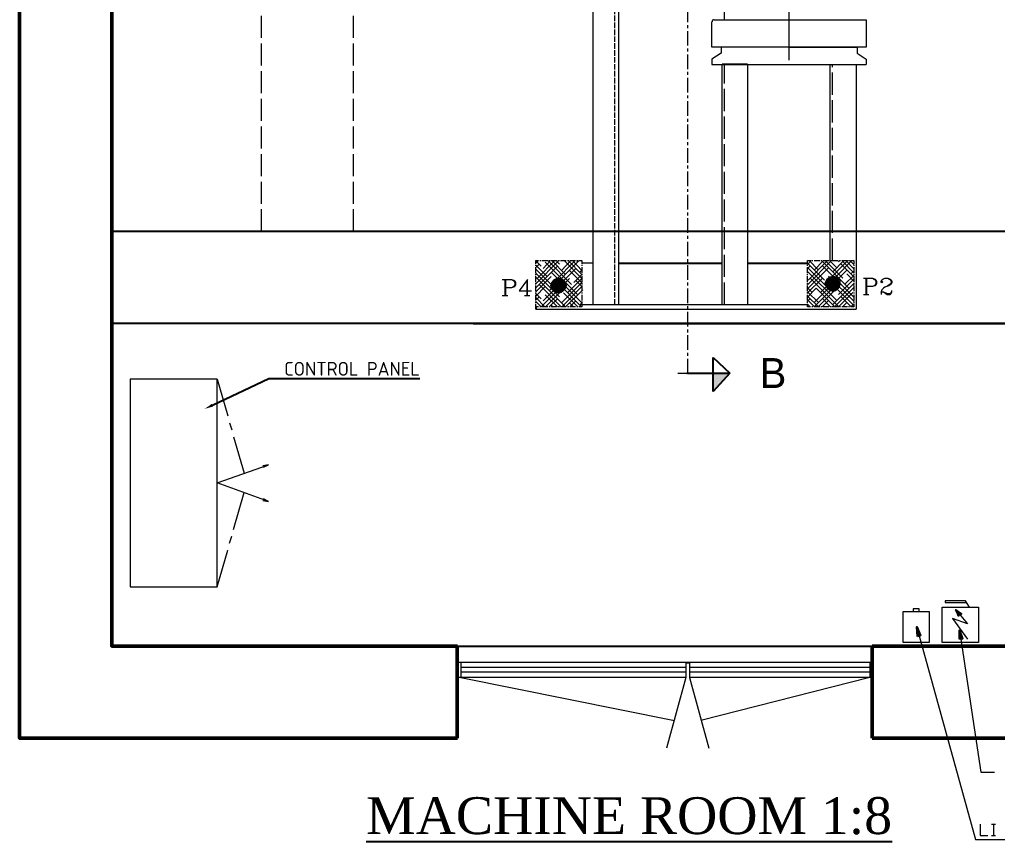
# Model space of a CAD drawing. Header units: millimetres. Extents: x -204 to 3901, y -537 to 3220.
# Drawn here: x 371 to 2493, y -537 to 1247 of the extents above; entities that cross this region are included whole.
import ezdxf
from ezdxf import colors
from ezdxf.entities.mleader import LeaderData, LeaderLine
from ezdxf.math import Vec2, Vec3

# ---------------------------------------------------------------- set-up
doc = ezdxf.new("R2010")
doc.units = ezdxf.units.MM
doc.linetypes.add('ACAD_ISO02W100', pattern=[15, 12, -3])
doc.linetypes.add('CENTER', pattern=[50.8, 31.75, -6.35, 6.35, -6.35])
for name, color, linetype, lineweight in [('Car', 3, 'Continuous', 18), ('CL', 2, 'CENTER', 0), ('DL', 8, 'ACAD_ISO02W100', 0), ('Wall', 1, 'Continuous', 50)]:
    doc.layers.add(name, color=color, linetype=linetype, lineweight=lineweight)
doc.styles.add('nassar2', font='cent.shx', dxfattribs={"height": 60})

msp = doc.modelspace()

# ---------------------------------------------------------------- hatches: boundary and pattern name
at = {"true_color": 0x000007}
h = msp.add_hatch(color=7, dxfattribs=at)
h.paths.add_polyline_path([(1530.987, 658.364), (1530.987, 681.012), (1529.407, 660.471)])
h.paths.add_polyline_path([(1530.987, 681.012), (1529.407, 660.471), (1529.407, 678.905)])
h = msp.add_hatch(color=7, dxfattribs=at)
h.paths.add_polyline_path([(1533.621, 656.784), (1533.621, 682.592), (1530.987, 658.364)])
h.paths.add_polyline_path([(1533.621, 682.592), (1530.987, 658.364), (1530.987, 681.012)])
h = msp.add_hatch(color=7, dxfattribs=at)
h.paths.add_polyline_path([(1536.254, 655.731), (1536.254, 684.172), (1533.621, 656.784)])
h.paths.add_polyline_path([(1536.254, 684.172), (1533.621, 656.784), (1533.621, 682.592)])
h = msp.add_hatch(color=7, dxfattribs=at)
h.paths.add_polyline_path([(1538.887, 655.204), (1538.887, 684.699), (1536.254, 655.731)])
h.paths.add_polyline_path([(1538.887, 684.699), (1536.254, 655.731), (1536.254, 684.172)])
h = msp.add_hatch(color=7, dxfattribs=at)
h.paths.add_polyline_path([(1541.521, 654.677), (1541.521, 684.699), (1538.887, 655.204)])
h.paths.add_polyline_path([(1541.521, 684.699), (1538.887, 655.204), (1538.887, 684.699)])
h = msp.add_hatch(color=7, dxfattribs=at)
h.paths.add_polyline_path([(1544.681, 655.204), (1544.681, 684.172), (1541.521, 654.677)])
h.paths.add_polyline_path([(1544.681, 684.172), (1541.521, 654.677), (1541.521, 684.699)])
h = msp.add_hatch(color=7, dxfattribs=at)
h.paths.add_polyline_path([(1547.314, 656.257), (1547.314, 683.118), (1544.681, 655.204)])
h.paths.add_polyline_path([(1547.314, 683.118), (1544.681, 655.204), (1544.681, 684.172)])
h = msp.add_hatch(color=7, dxfattribs=at)
h.paths.add_polyline_path([(1549.948, 657.837), (1549.948, 682.065), (1547.314, 656.257)])
h.paths.add_polyline_path([(1549.948, 682.065), (1547.314, 656.257), (1547.314, 683.118)])
h = msp.add_hatch(color=7, dxfattribs=at)
h.paths.add_polyline_path([(1551.528, 659.417), (1551.528, 680.485), (1549.948, 657.837)])
h.paths.add_polyline_path([(1551.528, 680.485), (1549.948, 657.837), (1549.948, 682.065)])
h = msp.add_hatch(color=7, dxfattribs=at)
h.paths.add_polyline_path([(1553.635, 661.524), (1553.635, 677.852), (1551.528, 659.417)])
h.paths.add_polyline_path([(1553.635, 677.852), (1551.528, 659.417), (1551.528, 680.485)])
h = msp.add_hatch(color=7, dxfattribs=at)
h.paths.add_polyline_path([(2122.985, 666.791), (2122.985, 680.485), (2121.932, 669.425)])
h.paths.add_polyline_path([(2122.985, 680.485), (2121.932, 669.425), (2121.932, 677.852)])
h = msp.add_hatch(color=7, dxfattribs=at)
h.paths.add_polyline_path([(2124.565, 664.684), (2124.565, 683.118), (2122.985, 666.791)])
h.paths.add_polyline_path([(2124.565, 683.118), (2122.985, 666.791), (2122.985, 680.485)])
h = msp.add_hatch(color=7, dxfattribs=at)
h.paths.add_polyline_path([(2126.672, 662.578), (2126.672, 685.225), (2124.565, 664.684)])
h.paths.add_polyline_path([(2126.672, 685.225), (2124.565, 664.684), (2124.565, 683.118)])
h = msp.add_hatch(color=7, dxfattribs=at)
h.paths.add_polyline_path([(2128.252, 660.998), (2128.252, 686.805), (2126.672, 662.578)])
h.paths.add_polyline_path([(2128.252, 686.805), (2126.672, 662.578), (2126.672, 685.225)])
h = msp.add_hatch(color=7, dxfattribs=at)
h.paths.add_polyline_path([(2131.412, 659.417), (2131.412, 687.859), (2128.252, 660.998)])
h.paths.add_polyline_path([(2131.412, 687.859), (2128.252, 660.998), (2128.252, 686.805)])
h = msp.add_hatch(color=7, dxfattribs=at)
h.paths.add_polyline_path([(2134.046, 658.891), (2134.046, 688.385), (2131.412, 659.417)])
h.paths.add_polyline_path([(2134.046, 688.385), (2131.412, 659.417), (2131.412, 687.859)])
h = msp.add_hatch(color=7, dxfattribs=at)
h.paths.add_polyline_path([(2136.679, 658.891), (2136.679, 688.912), (2134.046, 658.891)])
h.paths.add_polyline_path([(2136.679, 688.912), (2134.046, 658.891), (2134.046, 688.385)])
h = msp.add_hatch(color=7, dxfattribs=at)
h.paths.add_polyline_path([(2139.839, 658.891), (2139.839, 688.385), (2136.679, 658.891)])
h.paths.add_polyline_path([(2139.839, 688.385), (2136.679, 658.891), (2136.679, 688.912)])
h = msp.add_hatch(color=7, dxfattribs=at)
h.paths.add_polyline_path([(2142.473, 659.944), (2142.473, 687.332), (2139.839, 658.891)])
h.paths.add_polyline_path([(2142.473, 687.332), (2139.839, 658.891), (2139.839, 688.385)])
h = msp.add_hatch(color=7, dxfattribs=at)
h.paths.add_polyline_path([(2144.58, 661.524), (2144.58, 686.279), (2142.473, 659.944)])
h.paths.add_polyline_path([(2144.58, 686.279), (2142.473, 659.944), (2142.473, 687.332)])
h = msp.add_hatch(color=7, dxfattribs=at)
h.paths.add_polyline_path([(2147.213, 663.631), (2147.213, 684.172), (2144.58, 661.524)])
h.paths.add_polyline_path([(2147.213, 684.172), (2144.58, 661.524), (2144.58, 686.279)])
h = msp.add_hatch(color=7, dxfattribs=at)
h.paths.add_polyline_path([(2148.793, 665.738), (2148.793, 681.538), (2147.213, 663.631)])
h.paths.add_polyline_path([(2148.793, 681.538), (2147.213, 663.631), (2147.213, 684.172)])
h = msp.add_hatch(color=7, dxfattribs=at)
h.paths.add_polyline_path([(2149.847, 668.371), (2149.847, 679.432), (2148.793, 665.738)])
h.paths.add_polyline_path([(2149.847, 679.432), (2148.793, 665.738), (2148.793, 681.538)])
h = msp.add_hatch(color=7, dxfattribs=at)
h.paths.add_polyline_path([(2150.9, 671.005), (2150.9, 676.798), (2149.847, 668.371)])
h.paths.add_polyline_path([(2150.9, 676.798), (2149.847, 668.371), (2149.847, 679.432)])
h = msp.add_hatch(color=7, dxfattribs=at)
h.paths.add_polyline_path([(1527.827, 662.578), (1527.827, 676.798), (1526.247, 665.738)])
h.paths.add_polyline_path([(1527.827, 676.798), (1526.247, 665.738), (1526.247, 674.165)])
h = msp.add_hatch(color=7, dxfattribs=at)
h.paths.add_polyline_path([(1526.247, 665.738), (1526.247, 674.165), (1526.247, 668.371)])
h.paths.add_polyline_path([(1526.247, 674.165), (1526.247, 668.371), (1526.247, 671.005)])
h = msp.add_hatch(color=7, dxfattribs=at)
h.paths.add_polyline_path([(1529.407, 660.471), (1529.407, 678.905), (1527.827, 662.578)])
h.paths.add_polyline_path([(1529.407, 678.905), (1527.827, 662.578), (1527.827, 676.798)])
h = msp.add_hatch(color=7, dxfattribs=at)
h.paths.add_polyline_path([(1554.688, 664.158), (1554.688, 675.218), (1553.635, 661.524)])
h.paths.add_polyline_path([(1554.688, 675.218), (1553.635, 661.524), (1553.635, 677.852)])
h = msp.add_hatch(color=7, dxfattribs=at)
h.paths.add_polyline_path([(1555.741, 666.791), (1555.741, 672.585), (1554.688, 664.158)])
h.paths.add_polyline_path([(1555.741, 672.585), (1554.688, 664.158), (1554.688, 675.218)])
for points in [[(1556.268, 669.951), (1555.741, 666.791), (1555.741, 672.585)], [(2150.9, 673.638), (2150.9, 671.005), (2150.9, 676.798)], [(2407.138, -42.757), (2410.298, -42.757), (2410.825, -42.757)], [(2410.298, -42.757), (2415.565, -42.757), (2410.825, -42.757)], [(2320.235, -91.739), (2318.128, -71.198), (2326.555, -89.632)], [(2410.825, -98.059), (2410.825, -78.045), (2417.672, -97.006)]]:
    msp.add_hatch(color=7, dxfattribs=at).paths.add_polyline_path(points)
h = msp.add_hatch(color=7, dxfattribs=at)
h.paths.add_polyline_path([(2121.932, 669.425), (2121.932, 677.852), (2120.879, 672.058)])
h.paths.add_polyline_path([(2121.932, 677.852), (2120.879, 672.058), (2120.879, 675.218)])
h = msp.add_hatch(color=7, dxfattribs=at)
h.paths.add_polyline_path([(2415.565, -42.757), (2403.451, -34.33), (2410.298, -42.757)])
h.paths.add_polyline_path([(2403.451, -34.33), (2410.298, -42.757), (2407.138, -42.757)])
h = msp.add_hatch(color=7, dxfattribs=at)
h.paths.add_polyline_path([(2407.138, -42.757), (2410.825, -42.757)])
h.paths.add_polyline_path([(2407.138, -42.757), (2410.825, -42.757), (2409.245, -47.497)])
at = {"layer": 'Car', "lineweight": 25, "ltscale": 4, "transparency": 16777216}
h = msp.add_hatch(color=256, dxfattribs=at)
h.dxf.hatch_style = 1
h.paths.add_polyline_path([(1876.348, 479.212), (1876.457, 439.824), (1912.879, 479.313)])

# ---------------------------------------------------------------- linework, layer by layer
for p, q in [((1950.885, 1149.162), (1896.109, 1149.162)), ((1671.086, 718.407), (1896.109, 718.118)), ((1950.885, 718.047), (2081.377, 717.88)), ((1491.485, 623.603), (1491.485, 618.336)), ((1321.268, -112.985), (2221.379, -112.985)), ((1817.409, -148.131), (1825.309, -148.131))]:
    msp.add_line(p, q)
at = {"color": 7, "linetype": 'Continuous', "lineweight": 20}
for points in [[(1615.977, 628.343), (1616.152, 2545.676)], [(1671.563, 2545.676), (1670.793, 628.343)], [(1896.109, 628.343), (1896.109, 1149.162)], [(1950.885, 1149.162), (1950.885, 628.343)], [(2130.359, 723.674), (2130.359, 1149.162)], [(2186.754, 1149.162), (2186.754, 618.336), (2186.754, 618.336)], [(1616.311, 718.407), (1591.556, 718.407)], [(1439.974, 682.496), (1440.106, 682.627)], [(1424.173, 666.695), (1425.753, 668.275)]]:
    msp.add_lwpolyline(points, dxfattribs=at)
at = {"color": 7, "linetype": 'Continuous', "lineweight": 20, "true_color": 0x000007}
for points in [[(1901.416, 1246.599), (1901.416, 1347.724), (1901.416, 1347.724)], [(2040.988, 1272.407), (2040.988, 1210.258), (2040.988, 1210.258)], [(1873.501, 1187.083), (1873.501, 1241.859), (1873.501, 1241.859)], [(1878.768, 1246.599), (1881.401, 1246.599), (1881.401, 1246.599)], [(1881.401, 1246.599), (2201.102, 1246.599), (2201.102, 1246.599)], [(2201.102, 1246.599), (2208.475, 1246.599), (2208.475, 1246.599)], [(2208.475, 1246.599), (2208.475, 1187.083), (2208.475, 1187.083)], [(2040.988, 1228.144), (2040.988, 1158.621), (2040.988, 1158.621)], [(2040.988, 1197.617), (2040.988, 1184.977), (2040.988, 1184.977)], [(2208.475, 1187.083), (1873.501, 1187.083), (1873.501, 1187.083)], [(1894.042, 1173.916), (1873.501, 1160.749), (1873.501, 1160.749)], [(1894.042, 1187.083), (1894.042, 1173.916), (1894.042, 1173.916)], [(2040.988, 1187.083), (1894.042, 1187.083), (1894.042, 1187.083)], [(2040.988, 1187.083), (2188.988, 1187.083), (2188.988, 1187.083)], [(2188.988, 1187.083), (2188.988, 1173.916), (2208.475, 1160.749)], [(1873.501, 1160.749), (1873.501, 1149.162), (1873.501, 1149.162)], [(1873.501, 1149.162), (2208.475, 1149.162), (2208.475, 1149.162)], [(2208.475, 1160.749), (2208.475, 1149.162), (2208.475, 1149.162)], [(1541.521, 723.674), (1491.485, 673.638), (1491.485, 673.638)], [(1497.279, 723.674), (1491.485, 717.88), (1491.485, 717.88)], [(1491.485, 716.827), (1491.485, 723.674), (1491.485, 723.674)], [(1491.485, 723.674), (1497.806, 723.674), (1497.806, 723.674)], [(1491.485, 723.147), (1503.073, 711.56), (1503.073, 711.56)], [(1532.567, 723.674), (1494.646, 685.225), (1494.646, 685.225)], [(1500.439, 723.674), (1503.073, 723.674), (1503.073, 723.674)], [(1505.179, 723.674), (1517.82, 723.674), (1517.82, 723.674)], [(1523.613, 723.674), (1507.813, 706.819), (1507.813, 706.819)], [(1517.82, 723.674), (1569.435, 672.058), (1569.435, 672.058)], [(1520.453, 723.674), (1522.56, 723.674), (1522.56, 723.674)], [(1585.763, 723.674), (1520.98, 658.364), (1520.98, 658.364)], [(1525.194, 723.674), (1537.834, 723.674), (1537.834, 723.674)], [(1526.247, 723.674), (1556.268, 693.652), (1556.268, 693.652)], [(1576.809, 723.674), (1534.147, 680.485), (1534.147, 680.485)], [(1535.727, 723.674), (1543.101, 716.3), (1543.101, 716.3)], [(1540.467, 723.674), (1543.101, 723.674), (1543.101, 723.674)], [(1545.208, 723.674), (1557.848, 723.674), (1557.848, 723.674)], [(1567.855, 723.674), (1547.314, 702.606), (1547.314, 702.606)], [(1553.108, 723.674), (1591.556, 685.225), (1591.556, 685.225)], [(1560.482, 723.674), (1563.115, 723.674), (1563.115, 723.674)], [(1562.062, 723.674), (1591.556, 693.652), (1591.556, 693.652)], [(1565.222, 723.674), (1577.862, 723.674), (1577.862, 723.674)], [(1571.015, 723.674), (1591.556, 702.606), (1591.556, 702.606)], [(1579.969, 723.674), (1582.603, 720.513), (1582.603, 720.513)], [(1580.496, 723.674), (1582.603, 723.674), (1582.603, 723.674)], [(1585.236, 723.674), (1591.556, 723.674), (1591.556, 723.674)], [(1591.556, 723.674), (1591.556, 716.827), (1591.556, 716.827)], [(2133.519, 723.674), (2081.377, 671.005), (2081.377, 671.005)], [(2089.277, 723.674), (2081.377, 715.246), (2081.377, 715.246)], [(2081.377, 723.674), (2087.697, 723.674), (2087.697, 723.674)], [(2081.377, 716.827), (2081.377, 723.674), (2081.377, 723.674)], [(2124.565, 723.674), (2082.43, 681.538), (2082.43, 681.538)], [(2084.537, 723.674), (2105.078, 703.133), (2105.078, 703.133)], [(2090.331, 723.674), (2092.964, 723.674), (2092.964, 723.674)], [(2116.138, 723.674), (2095.598, 703.133), (2095.598, 703.133)], [(2095.598, 723.674), (2107.711, 723.674), (2107.711, 723.674)], [(2177.761, 723.674), (2109.291, 654.677), (2109.291, 654.677)], [(2110.345, 723.674), (2112.452, 723.674), (2112.452, 723.674)], [(2111.398, 723.674), (2170.914, 663.631), (2170.914, 663.631)], [(2115.085, 723.674), (2127.726, 723.674), (2127.726, 723.674)], [(2119.825, 723.674), (2157.747, 685.752), (2157.747, 685.752)], [(2168.807, 723.674), (2122.459, 676.798), (2122.459, 676.798)], [(2128.779, 723.674), (2144.58, 707.873), (2144.58, 707.873)], [(2130.359, 723.674), (2132.992, 723.674), (2132.992, 723.674)], [(2135.099, 723.674), (2147.74, 723.674), (2147.74, 723.674)], [(2160.38, 723.674), (2135.626, 698.919), (2135.626, 698.919)], [(2151.427, 723.674), (2148.793, 721.04), (2148.793, 721.04)], [(2150.373, 723.674), (2153.007, 723.674), (2153.007, 723.674)], [(2155.64, 723.674), (2181.448, 697.339), (2181.448, 697.339)], [(2155.64, 723.674), (2167.754, 723.674), (2167.754, 723.674)], [(2164.067, 723.674), (2181.448, 705.766), (2181.448, 705.766)], [(2170.387, 723.674), (2172.494, 723.674), (2172.494, 723.674)], [(2173.021, 723.674), (2181.448, 715.246), (2181.448, 715.246)], [(2175.128, 723.674), (2181.448, 723.674), (2181.448, 723.674)], [(2181.448, 723.674), (2181.448, 716.827), (2181.448, 716.827)], [(1498.859, 716.3), (1491.485, 708.926), (1491.485, 708.926)], [(1491.485, 712.086), (1491.485, 714.72), (1491.485, 714.72)], [(1491.485, 714.193), (1516.24, 689.439), (1516.24, 689.439)], [(1538.361, 711.56), (1491.485, 664.684), (1491.485, 664.684)], [(1491.485, 697.339), (1491.485, 709.453), (1491.485, 709.453)], [(1491.485, 705.239), (1529.407, 667.318), (1529.407, 667.318)], [(1578.389, 706.819), (1507.813, 636.243), (1507.813, 636.243)], [(1512.026, 720.513), (1582.603, 649.41), (1582.603, 649.41)], [(1564.695, 702.606), (1591.556, 675.745), (1591.556, 675.745)], [(1591.556, 703.133), (1587.343, 698.392), (1587.343, 698.392)], [(1591.556, 714.72), (1591.556, 712.086), (1591.556, 712.086)], [(1591.556, 709.453), (1591.556, 697.339), (1591.556, 697.339)], [(2081.377, 717.88), (2118.245, 681.538), (2118.245, 681.538)], [(2081.377, 712.086), (2081.377, 714.72), (2081.377, 714.72)], [(2087.171, 712.086), (2081.377, 706.819), (2081.377, 706.819)], [(2081.377, 697.339), (2081.377, 709.453), (2081.377, 709.453)], [(2081.377, 708.926), (2131.412, 658.891), (2131.412, 658.891)], [(2126.672, 707.873), (2081.377, 662.578), (2081.377, 662.578)], [(2166.701, 703.133), (2095.598, 632.556), (2095.598, 632.556)], [(2113.505, 712.086), (2181.448, 644.144), (2181.448, 644.144)], [(2153.533, 716.827), (2181.448, 688.385), (2181.448, 688.385)], [(2181.448, 700.499), (2175.128, 694.706), (2175.128, 694.706)], [(2181.448, 714.72), (2181.448, 712.086), (2181.448, 712.086)], [(2181.448, 709.453), (2181.448, 697.339), (2181.448, 697.339)], [(1418.906, 683.022), (1438.92, 683.022), (1443.661, 681.442), (1445.767, 679.862), (1447.348, 676.175), (1447.348, 671.435), (1445.767, 667.748), (1443.661, 666.168), (1438.92, 664.588), (1425.753, 664.588)], [(1424.173, 683.022), (1424.173, 647.734), (1424.173, 647.734)], [(1425.753, 683.022), (1425.753, 647.734), (1425.753, 647.734)], [(1438.92, 683.022), (1442.081, 681.442), (1443.661, 679.862), (1445.767, 676.175), (1445.767, 671.435), (1443.661, 667.748), (1442.081, 666.168), (1438.92, 664.588)], [(1473.682, 647.734), (1473.682, 683.022), (1455.775, 658.268), (1482.109, 658.268)], [(1472.102, 679.862), (1472.102, 647.734), (1472.102, 647.734)], [(1491.485, 696.286), (1543.101, 645.197), (1543.101, 645.197)], [(1491.485, 692.072), (1491.485, 694.706), (1491.485, 694.706)], [(1491.485, 676.798), (1491.485, 689.965), (1491.485, 689.965)], [(1525.194, 689.439), (1491.485, 655.731), (1491.485, 655.731)], [(1491.485, 687.859), (1555.741, 623.603), (1555.741, 623.603)], [(1564.695, 685.225), (1503.599, 623.603), (1503.599, 623.603)], [(1525.194, 698.392), (1591.556, 632.03), (1591.556, 632.03)], [(1540.994, 669.951), (1540.994, 687.859), (1540.994, 687.859)], [(1591.556, 685.225), (1560.482, 654.151), (1560.482, 654.151)], [(1591.556, 693.652), (1574.176, 676.272), (1574.176, 676.272)], [(1578.389, 680.485), (1591.556, 667.318), (1591.556, 667.318)], [(1591.556, 694.706), (1591.556, 692.072), (1591.556, 692.072)], [(1591.556, 689.965), (1591.556, 676.798), (1591.556, 676.798)], [(2081.377, 699.973), (2144.58, 637.297), (2144.58, 637.297)], [(2081.377, 692.072), (2081.377, 694.706), (2081.377, 694.706)], [(2081.377, 676.798), (2081.377, 689.965), (2081.377, 689.965)], [(2113.505, 685.752), (2081.377, 653.624), (2081.377, 653.624)], [(2087.171, 685.752), (2149.32, 623.603), (2149.32, 623.603)], [(2153.533, 681.538), (2095.598, 623.603), (2095.598, 623.603)], [(2126.672, 689.965), (2181.448, 635.716), (2181.448, 635.716)], [(2147.213, 671.531), (2147.213, 684.699), (2134.046, 684.699)], [(2136.153, 655.731), (2136.153, 673.638), (2136.153, 691.545)], [(2181.448, 683.118), (2148.793, 650.464), (2148.793, 650.464)], [(2181.448, 691.545), (2161.96, 672.585), (2161.96, 672.585)], [(2166.701, 694.706), (2181.448, 679.432), (2181.448, 679.432)], [(2181.448, 694.706), (2181.448, 692.072), (2181.448, 692.072)], [(2181.448, 689.965), (2181.448, 676.798), (2181.448, 676.798)], [(2202.486, 685.777), (2222.5, 685.777), (2227.767, 683.671), (2229.347, 682.09), (2230.927, 678.93), (2230.927, 674.19), (2229.347, 670.503), (2227.767, 668.923), (2222.5, 667.343), (2209.333, 667.343)], [(2207.753, 685.777), (2207.753, 650.489), (2207.753, 650.489)], [(2209.333, 685.777), (2209.333, 650.489), (2209.333, 650.489)], [(2222.5, 685.777), (2225.66, 683.671), (2227.767, 682.09), (2229.347, 678.93), (2229.347, 674.19), (2227.767, 670.503), (2225.66, 668.923), (2222.5, 667.343)], [(2242.514, 678.93), (2244.621, 677.35), (2242.514, 675.77), (2240.934, 677.35), (2240.934, 678.93), (2242.514, 682.09), (2244.621, 683.671), (2249.361, 685.777), (2255.681, 685.777), (2260.948, 683.671), (2262.528, 682.09), (2264.108, 678.93), (2264.108, 675.77), (2262.528, 672.61), (2257.788, 668.923), (2249.361, 665.763), (2246.201, 664.183), (2242.514, 660.496), (2240.934, 655.756), (2240.934, 650.489)], [(2255.681, 685.777), (2259.368, 683.671), (2260.948, 682.09), (2262.528, 678.93), (2262.528, 675.77), (2260.948, 672.61), (2255.681, 668.923), (2249.361, 665.763)], [(1491.485, 672.058), (1491.485, 674.691), (1491.485, 674.691)], [(1491.485, 657.311), (1491.485, 669.425), (1491.485, 669.425)], [(1512.026, 667.318), (1491.485, 646.777), (1491.485, 646.777)], [(1498.859, 672.058), (1546.788, 623.603), (1546.788, 623.603)], [(1551.528, 662.578), (1512.553, 623.603), (1512.553, 623.603)], [(1523.087, 669.951), (1540.994, 669.951), (1540.994, 651.517)], [(1538.361, 676.272), (1591.03, 623.603), (1591.03, 623.603)], [(1540.994, 669.951), (1558.902, 669.951), (1558.902, 669.951)], [(1591.556, 676.272), (1547.314, 632.03), (1547.314, 632.03)], [(1591.556, 667.318), (1547.841, 623.603), (1547.841, 623.603)], [(1591.556, 658.364), (1556.268, 623.603), (1556.268, 623.603)], [(1591.556, 674.691), (1591.556, 672.058), (1591.556, 672.058)], [(1591.556, 669.425), (1591.556, 657.311), (1591.556, 657.311)], [(1591.556, 658.364), (1593.663, 660.471), (1593.663, 660.471)], [(2081.377, 672.058), (2081.377, 674.691), (2081.377, 674.691)], [(2081.377, 657.311), (2081.377, 669.425), (2081.377, 669.425)], [(2081.377, 664.684), (2091.384, 654.677), (2091.384, 654.677)], [(2100.338, 663.631), (2081.377, 644.67), (2081.377, 644.67)], [(2100.338, 663.631), (2140.366, 623.603), (2140.366, 623.603)], [(2139.839, 658.891), (2104.025, 623.603), (2104.025, 623.603)], [(2136.153, 673.638), (2118.245, 673.638), (2118.245, 673.638)], [(2181.448, 674.165), (2135.626, 627.816), (2135.626, 627.816)], [(2136.153, 673.638), (2154.06, 673.638), (2154.06, 673.638)], [(2139.839, 667.845), (2181.448, 626.236), (2181.448, 626.236)], [(2181.448, 665.211), (2139.839, 623.603), (2139.839, 623.603)], [(2179.868, 672.585), (2181.448, 671.005), (2181.448, 671.005)], [(2181.448, 674.691), (2181.448, 672.058), (2181.448, 672.058)], [(2181.448, 669.425), (2181.448, 657.311), (2181.448, 657.311)], [(2246.201, 655.756), (2254.101, 650.489), (2260.948, 650.489), (2262.528, 652.069), (2264.108, 655.756), (2264.108, 658.916)], [(1418.906, 647.734), (1431.02, 647.734), (1431.02, 647.734)], [(1467.362, 647.734), (1478.949, 647.734), (1478.949, 647.734)], [(1491.485, 652.044), (1491.485, 654.677), (1491.485, 654.677)], [(1491.485, 652.571), (1503.073, 640.983), (1503.073, 640.983)], [(1491.485, 637.297), (1491.485, 649.41), (1491.485, 649.41)], [(1498.859, 645.197), (1491.485, 638.35), (1491.485, 638.35)], [(1491.485, 643.617), (1511.5, 623.603), (1511.5, 623.603)], [(1512.026, 649.41), (1538.361, 623.603), (1538.361, 623.603)], [(1538.361, 640.983), (1520.98, 623.603), (1520.98, 623.603)], [(1551.528, 654.151), (1582.603, 623.603), (1582.603, 623.603)], [(1591.556, 654.677), (1591.556, 652.044), (1591.556, 652.044)], [(1591.556, 649.41), (1591.556, 637.297), (1591.556, 637.297)], [(2081.377, 655.731), (2105.078, 632.556), (2105.078, 632.556)], [(2081.377, 652.044), (2081.377, 654.677), (2081.377, 654.677)], [(2081.377, 637.297), (2081.377, 649.41), (2081.377, 649.41)], [(2081.377, 646.777), (2105.078, 623.603), (2105.078, 623.603)], [(2087.171, 641.51), (2081.377, 635.716), (2081.377, 635.716)], [(2081.377, 638.35), (2096.651, 623.603), (2096.651, 623.603)], [(2126.672, 637.297), (2112.978, 623.603), (2112.978, 623.603)], [(2113.505, 641.51), (2131.412, 623.603), (2131.412, 623.603)], [(2179.868, 654.677), (2148.266, 623.603), (2148.266, 623.603)], [(2153.533, 645.724), (2176.181, 623.603), (2176.181, 623.603)], [(2181.448, 654.677), (2181.448, 652.044), (2181.448, 652.044)], [(2181.448, 649.41), (2181.448, 637.297), (2181.448, 637.297)], [(2202.486, 650.489), (2214.6, 650.489), (2214.6, 650.489)], [(2240.934, 653.649), (2242.514, 655.756), (2246.201, 655.756), (2254.101, 652.069), (2259.368, 652.069), (2262.528, 653.649), (2264.108, 655.756)], [(1491.485, 634.663), (1503.073, 623.603), (1503.073, 623.603)], [(1491.485, 632.03), (1491.485, 634.663), (1491.485, 634.663)], [(1491.485, 623.603), (1491.485, 629.923), (1491.485, 629.923)], [(1491.485, 625.709), (1494.119, 623.603), (1494.119, 623.603)], [(1497.806, 623.603), (1491.485, 623.603), (1491.485, 623.603)], [(1491.485, 618.336), (2186.715, 618.336), (2186.715, 618.336)], [(1503.073, 623.603), (1500.439, 623.603), (1500.439, 623.603)], [(1517.82, 623.603), (1505.179, 623.603), (1505.179, 623.603)], [(1522.56, 623.603), (1520.453, 623.603), (1520.453, 623.603)], [(1525.194, 627.289), (1529.407, 623.603), (1529.407, 623.603)], [(1537.834, 623.603), (1525.194, 623.603), (1525.194, 623.603)], [(1543.101, 623.603), (1540.467, 623.603), (1540.467, 623.603)], [(1557.848, 623.603), (1545.208, 623.603), (1545.208, 623.603)], [(1563.115, 623.603), (1560.482, 623.603), (1560.482, 623.603)], [(1564.695, 632.03), (1573.649, 623.603), (1573.649, 623.603)], [(1578.389, 636.243), (1565.222, 623.603), (1565.222, 623.603)], [(1577.862, 623.603), (1565.222, 623.603), (1565.222, 623.603)], [(1582.603, 623.603), (1580.496, 623.603), (1580.496, 623.603)], [(1591.556, 623.603), (1585.236, 623.603), (1585.236, 623.603)], [(1591.556, 632.03), (1587.343, 627.289), (1587.343, 627.289)], [(1591.556, 634.663), (1591.556, 632.03), (1591.556, 632.03)], [(1591.556, 629.923), (1591.556, 623.603), (1591.556, 623.603)], [(1591.556, 628.343), (2081.377, 628.343), (2081.377, 628.343)], [(2081.377, 632.03), (2081.377, 634.663), (2081.377, 634.663)], [(2081.377, 623.603), (2081.377, 629.923), (2081.377, 629.923)], [(2081.377, 629.396), (2087.171, 623.603), (2087.171, 623.603)], [(2087.697, 623.603), (2081.377, 623.603), (2081.377, 623.603)], [(2092.964, 623.603), (2090.331, 623.603), (2090.331, 623.603)], [(2107.711, 623.603), (2095.598, 623.603), (2095.598, 623.603)], [(2112.452, 623.603), (2110.345, 623.603), (2110.345, 623.603)], [(2127.726, 623.603), (2115.085, 623.603), (2115.085, 623.603)], [(2132.992, 623.603), (2130.359, 623.603), (2130.359, 623.603)], [(2147.74, 623.603), (2135.099, 623.603), (2135.099, 623.603)], [(2153.007, 623.603), (2150.373, 623.603), (2150.373, 623.603)], [(2167.754, 623.603), (2155.64, 623.603), (2155.64, 623.603)], [(2166.701, 632.556), (2157.22, 623.603), (2157.22, 623.603)], [(2172.494, 623.603), (2170.387, 623.603), (2170.387, 623.603)], [(2181.448, 629.923), (2175.128, 623.603), (2175.128, 623.603)], [(2181.448, 623.603), (2175.128, 623.603), (2175.128, 623.603)], [(2181.448, 634.663), (2181.448, 632.03), (2181.448, 632.03)], [(2181.448, 629.923), (2181.448, 623.603), (2181.448, 623.603)], [(800.341, 466.181), (823.179, 386.685), (823.179, 386.685)], [(827.132, 371.752), (831.963, 356.819), (831.963, 356.819)], [(835.916, 341.447), (858.755, 262.39), (858.755, 262.39)], [(911.459, 200.901), (800.341, 241.308), (911.459, 280.836)], [(900.479, 275.127), (911.459, 280.836), (899.162, 278.64)], [(835.916, 140.291), (858.755, 220.226), (858.755, 220.226)], [(899.162, 203.097), (911.459, 200.901), (900.479, 206.611)], [(827.132, 110.425), (831.963, 125.797), (831.963, 125.797)], [(800.341, 15.996), (823.179, 95.492), (823.179, 95.492)], [(2423.992, -14.842), (2379.75, -14.842), (2379.75, -14.842)], [(2379.75, -14.842), (2379.75, -18.529), (2379.75, -18.529)], [(2379.75, -18.529), (2426.626, -18.529), (2426.626, -18.529)], [(2432.419, -28.009), (2423.992, -14.842), (2423.992, -14.842)], [(2323.395, -38.016), (2323.395, -32.223), (2310.228, -32.223), (2310.228, -38.016)], [(2403.451, -34.33), (2428.206, -64.351), (2396.078, -53.29)], [(2396.078, -53.29), (2428.206, -98.059), (2428.206, -98.059)], [(2323.395, -90.685), (2445.992, -532.743), (2445.992, -532.743)], [(2413.985, -98.059), (2457.174, -386.684), (2487.195, -386.684)], [(2221.379, -148.131), (1321.268, -148.131), (1321.268, -148.131)], [(1328.641, -148.131), (1328.641, -180.786), (1328.641, -180.786)], [(1817.409, -148.131), (1817.409, -180.786), (1775.274, -334.579)], [(1825.309, -148.131), (1825.309, -180.786), (1825.309, -180.786)], [(2216.639, -148.131), (2216.639, -180.786), (2216.639, -180.786)], [(1817.409, -159.192), (1328.641, -159.192), (1328.641, -159.192)], [(1817.409, -169.726), (1328.641, -169.726), (1328.641, -169.726)], [(2216.639, -159.192), (1825.309, -159.192), (1825.309, -159.192)], [(2216.639, -169.726), (1825.309, -169.726), (1825.309, -169.726)], [(1817.409, -180.786), (1321.268, -180.786), (1321.268, -180.786)], [(1328.641, -180.786), (1792.654, -274.537), (1792.654, -274.537)], [(2221.379, -180.786), (1825.309, -180.786), (1825.309, -180.786)], [(1825.309, -180.786), (1867.444, -334.579), (1867.444, -334.579)], [(2216.639, -180.786), (1850.063, -274.537), (1850.063, -274.537)], [(2455.999, -499.035), (2455.999, -523.789), (2472.853, -523.789)], [(2480.754, -499.035), (2489.181, -499.035), (2489.181, -499.035)], [(2484.967, -499.035), (2484.967, -523.789), (2484.967, -523.789)], [(2480.754, -523.789), (2489.181, -523.789), (2489.181, -523.789)], [(2445.992, -532.743), (2819.414, -532.743), (2819.414, -532.743)]]:
    msp.add_lwpolyline(points, dxfattribs=at)
for points in [[(3071.359, 787.015), (571.359, 787.015)], [(1615.977, 787.015), (1356.052, 787.015)], [(1356.052, 587.015), (3071.359, 587.015), (3071.359, 787.015), (2208.475, 787.015)], [(1873.501, 787.015), (1670.789, 787.015)], [(3071.359, 587.015), (571.359, 587.015)]]:
    msp.add_lwpolyline(points)
at = {"color": 7, "linetype": 'Continuous', "lineweight": -2, "true_color": 0x000007}
for points in [[(1530.987, 658.364), (1530.987, 681.012), (1529.407, 660.471)], [(1530.987, 681.012), (1529.407, 660.471), (1529.407, 678.905)], [(1533.621, 656.784), (1533.621, 682.592), (1530.987, 658.364)], [(1533.621, 682.592), (1530.987, 658.364), (1530.987, 681.012)], [(1536.254, 655.731), (1536.254, 684.172), (1533.621, 656.784)], [(1536.254, 684.172), (1533.621, 656.784), (1533.621, 682.592)], [(1538.887, 655.204), (1538.887, 684.699), (1536.254, 655.731)], [(1538.887, 684.699), (1536.254, 655.731), (1536.254, 684.172)], [(1541.521, 654.677), (1541.521, 684.699), (1538.887, 655.204)], [(1541.521, 684.699), (1538.887, 655.204), (1538.887, 684.699)], [(1544.681, 684.172), (1541.521, 654.677), (1541.521, 684.699)], [(1544.681, 655.204), (1544.681, 684.172), (1541.521, 654.677)], [(1547.314, 683.118), (1544.681, 655.204), (1544.681, 684.172)], [(1547.314, 656.257), (1547.314, 683.118), (1544.681, 655.204)], [(1549.948, 682.065), (1547.314, 656.257), (1547.314, 683.118)], [(1549.948, 657.837), (1549.948, 682.065), (1547.314, 656.257)], [(1551.528, 680.485), (1549.948, 657.837), (1549.948, 682.065)], [(1551.528, 659.417), (1551.528, 680.485), (1549.948, 657.837)], [(1553.635, 677.852), (1551.528, 659.417), (1551.528, 680.485)], [(2122.985, 666.791), (2122.985, 680.485), (2121.932, 669.425)], [(2122.985, 680.485), (2121.932, 669.425), (2121.932, 677.852)], [(2124.565, 664.684), (2124.565, 683.118), (2122.985, 666.791)], [(2124.565, 683.118), (2122.985, 666.791), (2122.985, 680.485)], [(2126.672, 662.578), (2126.672, 685.225), (2124.565, 664.684)], [(2126.672, 685.225), (2124.565, 664.684), (2124.565, 683.118)], [(2128.252, 660.998), (2128.252, 686.805), (2126.672, 662.578)], [(2128.252, 686.805), (2126.672, 662.578), (2126.672, 685.225)], [(2131.412, 659.417), (2131.412, 687.859), (2128.252, 660.998)], [(2131.412, 687.859), (2128.252, 660.998), (2128.252, 686.805)], [(2134.046, 658.891), (2134.046, 688.385), (2131.412, 659.417)], [(2134.046, 688.385), (2131.412, 659.417), (2131.412, 687.859)], [(2136.679, 658.891), (2136.679, 688.912), (2134.046, 658.891)], [(2136.679, 688.912), (2134.046, 658.891), (2134.046, 688.385)], [(2139.839, 688.385), (2136.679, 658.891), (2136.679, 688.912)], [(2139.839, 658.891), (2139.839, 688.385), (2136.679, 658.891)], [(2142.473, 687.332), (2139.839, 658.891), (2139.839, 688.385)], [(2142.473, 659.944), (2142.473, 687.332), (2139.839, 658.891)], [(2144.58, 686.279), (2142.473, 659.944), (2142.473, 687.332)], [(2144.58, 661.524), (2144.58, 686.279), (2142.473, 659.944)], [(2147.213, 684.172), (2144.58, 661.524), (2144.58, 686.279)], [(2147.213, 663.631), (2147.213, 684.172), (2144.58, 661.524)], [(2148.793, 681.538), (2147.213, 663.631), (2147.213, 684.172)], [(2148.793, 665.738), (2148.793, 681.538), (2147.213, 663.631)], [(2149.847, 679.432), (2148.793, 665.738), (2148.793, 681.538)], [(2149.847, 668.371), (2149.847, 679.432), (2148.793, 665.738)], [(2150.9, 676.798), (2149.847, 668.371), (2149.847, 679.432)], [(1527.827, 662.578), (1527.827, 676.798), (1526.247, 665.738)], [(1527.827, 676.798), (1526.247, 665.738), (1526.247, 674.165)], [(1526.247, 665.738), (1526.247, 674.165), (1526.247, 668.371)], [(1526.247, 674.165), (1526.247, 668.371), (1526.247, 671.005)], [(1529.407, 660.471), (1529.407, 678.905), (1527.827, 662.578)], [(1529.407, 678.905), (1527.827, 662.578), (1527.827, 676.798)], [(1553.635, 661.524), (1553.635, 677.852), (1551.528, 659.417)], [(1554.688, 675.218), (1553.635, 661.524), (1553.635, 677.852)], [(1554.688, 664.158), (1554.688, 675.218), (1553.635, 661.524)], [(1555.741, 672.585), (1554.688, 664.158), (1554.688, 675.218)], [(1555.741, 666.791), (1555.741, 672.585), (1554.688, 664.158)], [(1556.268, 669.951), (1555.741, 666.791), (1555.741, 672.585)], [(2121.932, 669.425), (2121.932, 677.852), (2120.879, 672.058)], [(2121.932, 677.852), (2120.879, 672.058), (2120.879, 675.218)], [(2150.9, 671.005), (2150.9, 676.798), (2149.847, 668.371)], [(2150.9, 673.638), (2150.9, 671.005), (2150.9, 676.798)], [(2415.565, -42.757), (2403.451, -34.33), (2410.298, -42.757)], [(2403.451, -34.33), (2410.298, -42.757), (2407.138, -42.757)], [(2407.138, -42.757), (2407.138, -42.757), (2410.825, -42.757)], [(2407.138, -42.757), (2410.825, -42.757), (2409.245, -47.497)], [(2407.138, -42.757), (2410.298, -42.757), (2410.825, -42.757)], [(2410.298, -42.757), (2415.565, -42.757), (2410.825, -42.757)], [(2320.235, -91.739), (2318.128, -71.198), (2326.555, -89.632)], [(2410.825, -98.059), (2410.825, -78.045), (2417.672, -97.006)]]:
    msp.add_lwpolyline(points, close=True, dxfattribs=at)
at = {"color": 7, "linetype": 'Continuous', "lineweight": 20, "true_color": 0x000007}
for points in [[(2166.701, 623.603), (2166.701, 623.603)], [(800.341, 466.181), (611.482, 466.181), (611.482, 15.996), (800.341, 15.996)], [(2345.516, -104.906), (2289.16, -104.906), (2289.16, -38.016), (2345.516, -38.016)], [(2452.434, -104.906), (2373.43, -104.906), (2373.43, -28.009), (2452.434, -28.009)], [(2415.565, -42.757), (2403.451, -34.33), (2409.245, -47.497), (2410.825, -42.757)]]:
    msp.add_lwpolyline(points, close=True, dxfattribs=at)
msp.add_open_spline([(1878.768, 1246.599), (1876.135, 1246.599), (1874.028, 1244.493), (1874.028, 1241.859)], degree=3, dxfattribs=at)
for points in [[(1540.994, 655.204), (1549.421, 655.204), (1556.268, 661.524), (1556.268, 669.951), (1556.268, 669.951), (1556.268, 678.378), (1549.421, 685.225), (1540.994, 685.225), (1540.994, 685.225), (1533.094, 685.225), (1526.247, 678.378), (1526.247, 669.951), (1526.247, 669.951), (1526.247, 661.524), (1533.094, 655.204), (1540.994, 655.204)], [(2136.153, 658.891), (2144.58, 658.891), (2151.427, 665.211), (2151.427, 673.638), (2151.427, 673.638), (2151.427, 682.065), (2144.58, 688.912), (2136.153, 688.912), (2136.153, 688.912), (2128.252, 688.912), (2121.405, 682.065), (2121.405, 673.638), (2121.405, 673.638), (2121.405, 665.211), (2128.252, 658.891), (2136.153, 658.891)]]:
    msp.add_open_spline(points, degree=3, knots=[0, 0, 0, 0, 0.0625, 0.0625, 0.0625, 0.062501, 0.125, 0.125, 0.125, 0.125001, 0.1875, 0.1875, 0.1875, 0.187501, 1, 1, 1, 1], dxfattribs=at)
at = {"layer": 'Car', "lineweight": 25, "ltscale": 4}
for p, q in [((1876.457, 439.824), (1876.255, 513.326)), ((1876.255, 513.326), (1912.995, 479.439)), ((1910.272, 479.313), (1819.092, 479.062)), ((1821.699, 479.062), (1912.879, 479.313)), ((1912.879, 479.313), (1876.457, 439.824))]:
    msp.add_line(p, q, dxfattribs=at)
at = {"layer": 'Car', "ltscale": 4}
msp.add_line((1799.56, 479.212), (1876.348, 479.212), dxfattribs=at)
at = {"layer": 'CL'}
msp.add_line((1821.359, 479.068), (1821.359, 2685.723), dxfattribs=at)
at = {"layer": 'DL', "ltscale": 4}
for p, q in [((896.359, 787.015), (896.359, 2387.015)), ((1096.359, 787.015), (1096.359, 2387.015)), ((2135.139, 723.674), (2135.139, 1149.162))]:
    msp.add_line(p, q, dxfattribs=at)
at = {"layer": 'DL'}
msp.add_lwpolyline([(1662.853, 628.343), (1663.627, 2545.676)], dxfattribs=at)
at = {"layer": 'DL', "ltscale": 4}
msp.add_lwpolyline([(1901.376, 628.343), (1901.376, 1149.162)], dxfattribs=at)
at = {"layer": 'Wall'}
for p, q in [((1321.268, -112.985), (1321.268, -312.985)), ((2221.379, -112.985), (2221.379, -312.985)), ((2221.379, -312.985), (3071.359, -312.985))]:
    msp.add_line(p, q, dxfattribs=at)
for points in [[(3071.359, -312.985), (3271.359, -312.985), (3271.359, 2590.717), (371.359, 2590.717), (371.359, -312.985), (1321.359, -312.985)], [(2221.379, -112.985), (3071.359, -112.985), (3071.359, 2387.015), (571.359, 2387.015), (571.359, -112.985), (1321.359, -112.985)]]:
    msp.add_lwpolyline(points, dxfattribs=at)

# ---------------------------------------------------------------- texts
at = {"ltscale": 4, "insert": (2035.502, 512.084), "char_height": 65, "attachment_point": 3, "rotation": 359.727953}
msp.add_mtext_dynamic_manual_height_columns('B', width=315.98199, gutter_width=125, heights=[0], dxfattribs=at)
at = {"attachment_point": 1}
for s, width, gutter_width, heights, insert, char_height in [('{\\Fdin|c0;\\LCONTROL PANEL}', 659.17336, 1, [0], (945.564, 503.953), 30), ('{\\Fcent|c0;\\L\\C6;MACHINE ROOM 1:8}', 2967.5499, 12.5, [224.771], (1123.51, -440.778), 80)]:
    msp.add_mtext_dynamic_manual_height_columns(s, width=width, gutter_width=gutter_width, heights=heights, dxfattribs=dict(at, insert=insert, char_height=char_height))

# ---------------------------------------------------------------- leaders
ml = msp.add_multileader_mtext('Standard')
ml.set_content('', color=256, style='nassar2')
ml.set_leader_properties()
ml.build(insert=Vec2(0, 0))
ml.multileader.update_dxf_attribs({"text_left_attachment_type": 6, "text_right_attachment_type": 6, "arrow_head_size": 19.409})
ctx = ml.context
ctx.base_point, ctx.char_height, ctx.arrow_head_size, ctx.landing_gap_size, ctx.plane_origin = Vec3(966.517, 467.953), 60, 19.409, 0.09, Vec3(-33.376, 327.507)
ctx.left_attachment, ctx.right_attachment = 6, 6
notes = []
notes.append((ctx, [(0, (1, 1, 0), (912.225, 467.953), (1, 0), 54.292, [(0, [(772.711, 401.762)], 0, [])])]))
ctx.mtext.insert, ctx.mtext.flow_direction = Vec3(966.607, 527.953), 5
for ctx, leaders in notes:
    for number, flags, end, landing, length, lines in leaders:
        leader = LeaderData()
        leader.index, (leader.has_last_leader_line, leader.has_dogleg_vector, leader.attachment_direction) = number, flags
        leader.last_leader_point, leader.dogleg_vector, leader.dogleg_length = Vec3(end), Vec3(landing), length
        for number, points, colour, breaks in lines:
            line = LeaderLine()
            line.index, line.vertices, line.color, line.breaks = number, Vec3.list(points), colors.encode_raw_color(colour), breaks
            leader.lines.append(line)
        ctx.leaders.append(leader)

doc.saveas('drawing.dxf')
